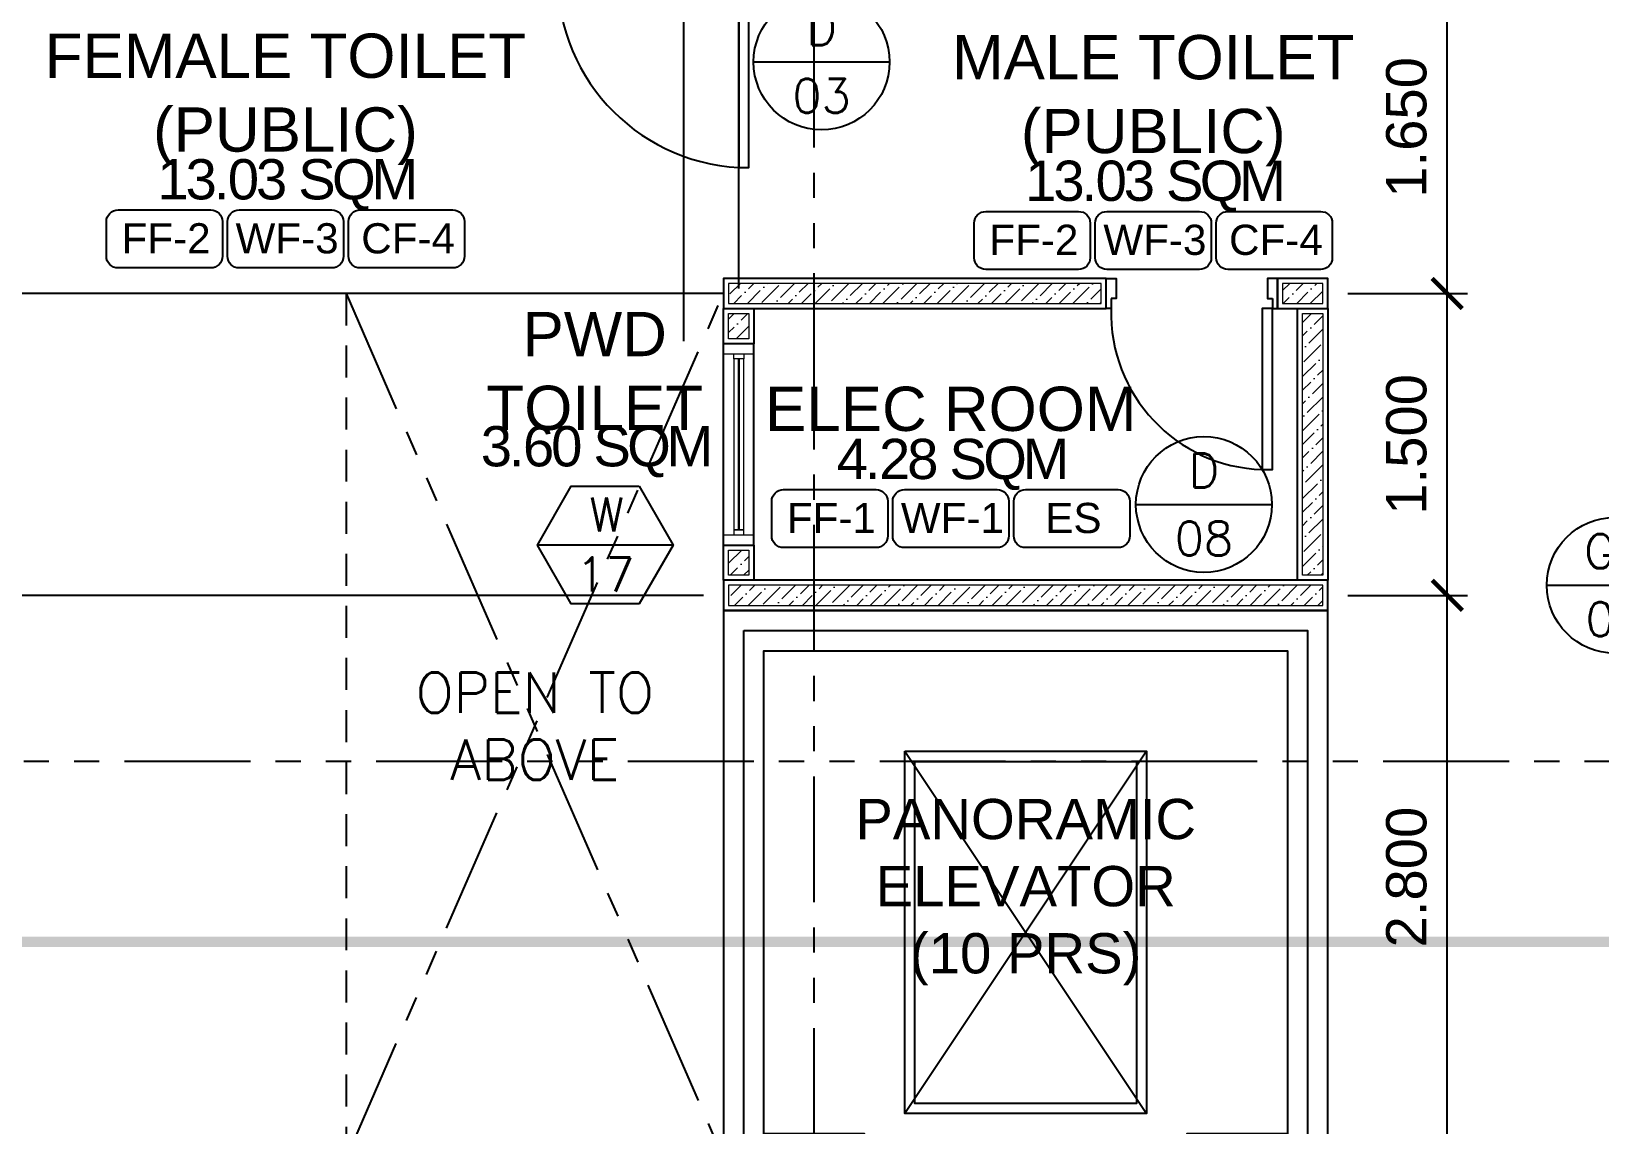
# Model space of a CAD drawing. Header units: metres. Extents: x -12400 to 1, y 0 to 106422.
# Drawn here: x -12220.95 to -12213.17, y 106390.62 to 106396.05 of the extents above; entities that cross this region are included whole.
import ezdxf
from ezdxf.enums import TextEntityAlignment as Align

# ---------------------------------------------------------------- set-up
doc = ezdxf.new("R2010")
doc.units = ezdxf.units.M
doc.header["$PDMODE"] = 35
for name, pattern in [('CENTER', [2, 1.25, -0.25, 0.25, -0.25]), ('HIDDEN2', [4.7625, 3.175, -1.5875]), ('PHANTOM2', [1.25, 0.625, -0.125, 0.125, -0.125, 0.125, -0.125])]:
    doc.linetypes.add(name, pattern=pattern)
for name, color, linetype, lineweight in [('.3', 6, 'Continuous', 30), ('0.1', 1, 'Continuous', 9), ('0.20', 2, 'Continuous', 20), ('DIM 001', 251, 'Continuous', 13), ('HATCH', 250, 'Continuous', 5), ('W', 140, 'Continuous', 80)]:
    doc.layers.add(name, color=color, linetype=linetype, lineweight=lineweight)
for name, color, linetype in [('FIXTURE', 35, 'Continuous'), ('MOULDING', 15, 'Continuous'), ('SCH-DOOR', 23, 'Continuous'), ('SCH-FLR', 224, 'Continuous'), ('SCH-WIND', 181, 'Continuous'), ('tiles', 36, 'Continuous'), ('txt', 2, 'Continuous'), ('WALL', 7, 'Continuous'), ('WINDOW', 1, 'Continuous')]:
    doc.layers.add(name, color=color, linetype=linetype)
doc.layers.add('GUIDELINES', color=206, linetype='Continuous', plot=False)
doc.styles.add('arial', font='arial.ttf')
doc.styles.add('Arial-Bold', font='arial.ttf')
doc.styles.add('CPDA-FONT', font='arial.ttf')
doc.styles.add('DIMTXT-100', font='arial.ttf')
doc.styles.add('swis721', font='swiss.ttf')
doc.styles.add('T-0.15', font='romans.shx', dxfattribs={"height": 0.15})
doc.styles.add('T.25', font='romans.shx', dxfattribs={"height": 0.2})
doc.dimstyles.new('CPDA - D40', dxfattribs={"dimscale": 0.4, "dimtxt": 200, "dimasz": 1.2, "dimexe": 0, "dimexo": 25, "dimgap": 50, "dimtad": 1, "dimdec": 0, "dimdsep": 46, "dimtxsty": 'CPDA-FONT', "dimblk": 'CPDA ARROWHEAD DIM.', "dimcen": 0.25, "dimclrd": 250, "dimclre": 250, "dimclrt": 2, "dimaunit": 1, "dimadec": 0, "dimazin": 0, "dimtfac": 1, "dimtdec": 0, "dimtix": 1, "dimtmove": 0, "dimatfit": 3, "dimldrblk": 'leader.cathy', "dimfxl": 1, "dimarcsym": 0})
doc.dimstyles.new('D-100', dxfattribs={"dimtxt": 0.2, "dimasz": 0.15, "dimexe": 0.1, "dimexo": 0.1, "dimgap": 0.1, "dimtad": 1, "dimdec": 3, "dimzin": 4, "dimdsep": 46, "dimtxsty": 'DIMTXT-100', "dimblk": 'ARCHTICK', "dimcen": 0.2, "dimdle": 0.1, "dimclrd": 8, "dimclre": 8, "dimclrt": 2, "dimadec": 0, "dimazin": 1, "dimtfac": 1, "dimtdec": 3, "dimtofl": 0, "dimtmove": 2, "dimatfit": 3, "dimfxl": 1, "dimarcsym": 0})
doc.dimstyles.new('DIM 200', dxfattribs={"dimtxt": 200, "dimasz": 1, "dimexe": 0, "dimexo": 40, "dimgap": 50, "dimtad": 1, "dimtoh": 1, "dimdec": 0, "dimlfac": 2, "dimtxsty": 'swis721', "dimblk": 'CIR', "dimcen": 0, "dimclrd": 155, "dimclre": 155, "dimclrt": 4, "dimadec": 0, "dimazin": 0, "dimtfac": 1, "dimtdec": 0, "dimtix": 1, "dimtmove": 1, "dimatfit": 3, "dimldrblk": 'CIR', "dimfxl": 0, "dimarcsym": 0})

# ---------------------------------------------------------------- blocks, each defined once
blk = doc.blocks.new('D-TAG')
at = {"layer": 'SCH-DOOR'}
blk.add_line((-0.3, 0), (0.3, 0), dxfattribs=at)
blk.add_circle((0, 0), 0.3, dxfattribs=at)
at = {"layer": 'SCH-DOOR', "color": 2, "style": 'T-0.15'}
for tag, p in [('D-TAG', (0, 0.15)), ('D-NO', (0, -0.15))]:
    blk.add_attdef(tag, text='', height=0.15, dxfattribs=at).set_placement(p, align=Align.MIDDLE_CENTER)
blk = doc.blocks.new('CPDA ARROWHEAD DIM.')
at = {"layer": 'tiles', "color": 2}
for p, q in [((0, 67.7), (0, -67.7)), ((-67.7, 0), (67.7, 0))]:
    blk.add_line(p, q, dxfattribs=at)
at = {"layer": 'tiles', "color": 1}
blk.add_circle((0, 0), 37.7, dxfattribs=at)
blk = doc.blocks.new('leader.cathy')
at = {"layer": 'WALL', "lineweight": 9}
blk.add_hatch(color=1, dxfattribs=at).paths.add_polyline_path([(0, 0), (-34.5, 34.5), (-23.9, 45.1), (21.2, 0), (-23.9, -45.1), (-34.5, -34.5)])
at = {"layer": 'WALL', "color": 1, "lineweight": 9}
for p, q in [((-34.5, 34.5), (-23.9, 45.1)), ((21.2, 0), (-23.9, 45.1)), ((0, 0), (-34.5, 34.5)), ((-34.5, -34.5), (0, 0)), ((-23.9, -45.1), (21.2, 0))]:
    blk.add_line(p, q, dxfattribs=at)
blk = doc.blocks.new('_ArchTick')
at = {"color": 0, "linetype": 'ByBlock', "const_width": 0.15}
blk.add_lwpolyline([(-0.5, -0.5), (0.5, 0.5)], dxfattribs=at)
blk = doc.blocks.new('*D171')
at = {"layer": 'DEFPOINTS', "color": 0, "transparency": 16777216}
for p in [(-12214.5153, 106393.2452), (-12213.922, 106393.2452), (-12214.5153, 106390.4452)]:
    blk.add_point(p, dxfattribs=at)
at = {"layer": 'DIM 001', "color": 8, "lineweight": -2, "transparency": 16777216}
for p, q in [((-12213.922, 106390.3452), (-12213.922, 106393.3452)), ((-12214.4153, 106393.2452), (-12213.822, 106393.2452)), ((-12214.4153, 106390.4452), (-12213.822, 106390.4452))]:
    blk.add_line(p, q, dxfattribs=at)
at = {"layer": 'DIM 001', "color": 8, "lineweight": -2, "transparency": 16777216, "xscale": 0.15, "yscale": 0.15, "zscale": 0.15}
for p, rotation in [((-12213.922, 106393.2452), 90), ((-12213.922, 106390.4452), 270)]:
    blk.add_blockref('_ArchTick', p, dxfattribs=dict(at, rotation=rotation))
at = {"layer": 'DIM 001', "color": 2, "transparency": 16777216, "insert": (-12214.1241, 106391.8452), "char_height": 0.2, "attachment_point": 5, "rotation": 90, "style": 'DIMTXT-100'}
blk.add_mtext('2.800', dxfattribs=at)
blk = doc.blocks.new('*D172')
at = {"layer": 'DEFPOINTS', "color": 0, "transparency": 16777216}
for p in [(-12214.5153, 106394.7452), (-12213.922, 106394.7452), (-12214.5153, 106393.2452)]:
    blk.add_point(p, dxfattribs=at)
at = {"layer": 'DIM 001', "color": 8, "lineweight": -2, "transparency": 16777216}
for p, q in [((-12213.922, 106393.1452), (-12213.922, 106394.8452)), ((-12214.4153, 106394.7452), (-12213.822, 106394.7452)), ((-12214.4153, 106393.2452), (-12213.822, 106393.2452))]:
    blk.add_line(p, q, dxfattribs=at)
at = {"layer": 'DIM 001', "color": 8, "lineweight": -2, "transparency": 16777216, "xscale": 0.15, "yscale": 0.15, "zscale": 0.15}
for p, rotation in [((-12213.922, 106394.7452), 90), ((-12213.922, 106393.2452), 270)]:
    blk.add_blockref('_ArchTick', p, dxfattribs=dict(at, rotation=rotation))
at = {"layer": 'DIM 001', "color": 2, "transparency": 16777216, "insert": (-12214.1241, 106393.9952), "char_height": 0.2, "attachment_point": 5, "rotation": 90, "style": 'DIMTXT-100'}
blk.add_mtext('1.500', dxfattribs=at)
blk = doc.blocks.new('*U1745')
at = {"layer": 'HATCH'}
h = blk.add_hatch(dxfattribs=at)
h.set_pattern_fill('ANSI36', color=256, scale=0.015)
h.set_pattern_definition([(45, (12092.62419, -106406.766595), (0.02525697034, 0.092608891249), [0.1190625, -0.0238125, 0, -0.0238125])])
h.paths.add_polyline_path([(0.025, 0.125), (0.025, 0.025), (1.325, 0.025), (1.325, 0.125)])
at = {"color": 4}
blk.add_lwpolyline([(1.35, 0), (1.35, 0.15), (0, 0.15), (0, 0)], close=True, dxfattribs=at)
at = {"layer": 'HATCH'}
blk.add_lwpolyline([(1.325, 0.025), (1.325, 0.125), (0.025, 0.125), (0.025, 0.025)], close=True, dxfattribs=at)
blk = doc.blocks.new('WINDOW-02')
at = {"layer": '.3', "color": 3}
blk.add_lwpolyline([(891.6891, 3702.1735), (892.5391, 3702.1735)], dxfattribs=at)
at = {"layer": '0.20'}
for points in [[(891.6141, 3702.0985), (891.6641, 3702.0985), (891.6641, 3702.2485), (891.6141, 3702.2485)], [(891.6891, 3702.1485), (891.6641, 3702.1485), (891.6641, 3702.1985), (891.6891, 3702.1985)], [(892.5391, 3702.1485), (892.5641, 3702.1485), (892.5641, 3702.1985), (892.5391, 3702.1985)], [(892.6141, 3702.0985), (892.5641, 3702.0985), (892.5641, 3702.2485), (892.6141, 3702.2485)]]:
    blk.add_lwpolyline(points, close=True, dxfattribs=at)
at = {"layer": '0.20', "color": 8}
blk.add_lwpolyline([(892.5391, 3702.1485), (891.6891, 3702.1485), (891.6891, 3702.1985), (892.5391, 3702.1985)], close=True, dxfattribs=at)
at = {"layer": 'WINDOW'}
for p, q in [((891.6141, 3702.2485), (892.6141, 3702.2485)), ((891.6141, 3702.0985), (892.6141, 3702.0985))]:
    blk.add_line(p, q, dxfattribs=at)
blk = doc.blocks.new('*U1746')
at = {"layer": 'HATCH'}
h = blk.add_hatch(dxfattribs=at)
h.set_pattern_fill('ANSI36', color=256, scale=0.015)
h.set_pattern_definition([(45, (12091.52419, -106406.766595), (0.02525697034, 0.092608891249), [0.1190625, -0.0238125, 0, -0.0238125])])
h.paths.add_polyline_path([(0.025, 0.125), (0.025, 0.025), (0.225, 0.025), (0.225, 0.125)])
at = {"color": 4}
blk.add_lwpolyline([(0.25, 0), (0.25, 0.15), (0, 0.15), (0, 0)], close=True, dxfattribs=at)
at = {"layer": 'HATCH'}
blk.add_lwpolyline([(0.225, 0.025), (0.225, 0.125), (0.025, 0.125), (0.025, 0.025)], close=True, dxfattribs=at)
blk = doc.blocks.new('*U170')
at = {"layer": 'HATCH'}
h = blk.add_hatch(dxfattribs=at)
h.set_pattern_fill('ANSI36', color=256, scale=0.015)
h.set_pattern_definition([(45, (12091.44919, -106406.766595), (0.02525697034, 0.092608891249), [0.1190625, -0.0238125, 0, -0.0238125])])
h.paths.add_polyline_path([(0.025, 0.125), (0.025, 0.025), (0.15, 0.025), (0.15, 0.125)])
at = {"color": 4}
blk.add_lwpolyline([(0.175, 0), (0.175, 0.15), (0, 0.15), (0, 0)], close=True, dxfattribs=at)
at = {"layer": 'HATCH'}
blk.add_lwpolyline([(0.15, 0.025), (0.15, 0.125), (0.025, 0.125), (0.025, 0.025)], close=True, dxfattribs=at)
blk = doc.blocks.new('*U1747')
at = {"layer": 'HATCH'}
h = blk.add_hatch(dxfattribs=at)
h.set_pattern_fill('ANSI36', color=256, scale=0.015)
h.set_pattern_definition([(45, (12094.27419, -106406.766595), (0.02525697034, 0.092608891249), [0.1190625, -0.0238125, 0, -0.0238125])])
h.paths.add_polyline_path([(0.025, 0.125), (0.025, 0.025), (2.975, 0.025), (2.975, 0.125)])
at = {"color": 4}
blk.add_lwpolyline([(3, 0), (3, 0.15), (0, 0.15), (0, 0)], close=True, dxfattribs=at)
at = {"layer": 'HATCH'}
blk.add_lwpolyline([(2.975, 0.025), (2.975, 0.125), (0.025, 0.125), (0.025, 0.025)], close=True, dxfattribs=at)
blk = doc.blocks.new('*U1779')
at = {"layer": 'HATCH'}
h = blk.add_hatch(dxfattribs=at)
h.set_pattern_fill('ANSI36', color=256, scale=0.015)
h.set_pattern_definition([(45, (12091.44919, -106406.766595), (0.02525697034, 0.092608891249), [0.1190625, -0.0238125, 0, -0.0238125])])
h.paths.add_polyline_path([(0.025, 0.125), (0.025, 0.025), (0.15, 0.025), (0.15, 0.125)])
at = {"color": 4}
blk.add_lwpolyline([(0.175, 0), (0.175, 0.15), (0, 0.15), (0, 0)], close=True, dxfattribs=at)
at = {"layer": 'HATCH'}
blk.add_lwpolyline([(0.15, 0.025), (0.15, 0.125), (0.025, 0.125), (0.025, 0.025)], close=True, dxfattribs=at)
blk = doc.blocks.new('A$C5BEE79EC')
at = {"layer": 'FIXTURE', "color": 3}
for points in [[(-0.1, 0.825), (-0.15, 0.825), (-0.15, 0.85), (0, 0.85), (0, 0.8), (-0.1, 0.8), (-0.1, 0.825)], [(-0.1, 0.025), (-0.15, 0.025), (-0.15, 0), (0, 0), (0, 0.05), (-0.1, 0.05), (-0.1, 0.025)]]:
    blk.add_lwpolyline(points, dxfattribs=at)
at = {"layer": 'FIXTURE', "color": 2, "ltscale": 0.3}
blk.add_lwpolyline([(-0.15, 0.025), (-0.15, 0.075), (-0.95, 0.075), (-0.95, 0.025)], close=True, dxfattribs=at)
at = {"layer": 'FIXTURE', "color": 1}
blk.add_arc((-0.175, 0.05), 0.7754, 88.15239, 178.15239, dxfattribs=at)
blk = doc.blocks.new('*U1749')
at = {"layer": 'HATCH'}
h = blk.add_hatch(dxfattribs=at)
h.set_pattern_fill('ANSI36', color=256, scale=0.015)
h.set_pattern_definition([(45, (12093.17419, -106406.766595), (0.02525697034, 0.092608891249), [0.1190625, -0.0238125, 0, -0.0238125])])
h.paths.add_polyline_path([(0.025, 0.125), (0.025, 0.025), (1.875, 0.025), (1.875, 0.125)])
at = {"color": 4}
blk.add_lwpolyline([(1.9, 0), (1.9, 0.15), (0, 0.15), (0, 0)], close=True, dxfattribs=at)
at = {"layer": 'HATCH'}
blk.add_lwpolyline([(1.875, 0.025), (1.875, 0.125), (0.025, 0.125), (0.025, 0.025)], close=True, dxfattribs=at)
blk = doc.blocks.new('FIREDOOR-1050')
at = {"layer": 'FIXTURE', "color": 2, "ltscale": 0.3}
blk.add_lwpolyline([(1514.2631, -407.7269), (1514.3131, -407.7269), (1514.3131, -406.7769), (1514.2631, -406.7769)], close=True, dxfattribs=at)
at = {"layer": 'FIXTURE', "color": 3}
for points in [[(1514.2631, -407.7769), (1514.2631, -407.7269), (1514.2381, -407.7269), (1514.2381, -407.8769), (1514.2881, -407.8769), (1514.2881, -407.7769), (1514.2631, -407.7769)], [(1515.2131, -407.7769), (1515.2131, -407.7269), (1515.2381, -407.7269), (1515.2381, -407.8769), (1515.1881, -407.8769), (1515.1881, -407.7769), (1515.2131, -407.7769)]]:
    blk.add_lwpolyline(points, dxfattribs=at)
at = {"layer": 'FIXTURE', "color": 1}
blk.add_arc((1514.2631, -407.7269), 0.95, 0, 90, dxfattribs=at)
blk = doc.blocks.new('FP_GRD')
at = {"layer": 'MOULDING'}
h = blk.add_hatch(dxfattribs=at)
h.set_pattern_fill('AR-HBONE', color=256, scale=0.0015)
h.set_pattern_definition([(45, (11959.58461, -106396.0705), (0, 0.2155261469), [0.4572, -0.1524]), (135, (11959.69237, -106395.96274), (2e-17, 0.2155261469), [0.4572, -0.1524])])
edge = h.paths.add_edge_path()
edge.add_line((24.975, 19.892), (14.775, 19.892))
edge.add_line((14.775, 19.892), (14.775, 18.9))
edge.add_line((14.775, 18.9), (20.8, 18.9))
edge.add_line((20.8, 18.9), (20.8, 19.475))
edge.add_line((20.8, 19.475), (20.85, 19.475))
edge.add_arc((20.7909, 18.6213), 0.8558, 19.00812, 86.03952, ccw=False)
edge.add_arc((22.4091, 18.6213), 0.8558, 93.96048, 160.99188, ccw=False)
edge.add_line((22.35, 19.475), (22.4, 19.475))
edge.add_line((22.4, 19.475), (22.4, 18.9))
edge.add_line((22.4, 18.9), (24.175, 18.9))
edge.add_line((24.175, 18.9), (24.175, 7.642))
edge.add_line((24.175, 7.642), (24.975, 7.642))
edge.add_line((24.975, 7.642), (24.975, 19.892))
edge = h.paths.add_edge_path(flags=17)
edge.add_arc((22.4091, 18.6213), 0.8558, 93.96048, 160.99188)
edge.add_arc((21.6002, 18.85), 0.05, 90.23098, 449.76904)
edge.add_line((21.6004, 18.9), (22.35, 18.9))
edge.add_line((22.35, 18.9), (22.35, 19.475))
edge = h.paths.add_edge_path(flags=17)
edge.add_line((20.85, 19.475), (20.85, 18.9))
edge.add_line((20.85, 18.9), (21.5996, 18.9))
edge.add_arc((21.5998, 18.85), 0.05, 90.23097, 449.76903)
edge.add_arc((20.7909, 18.6213), 0.8558, 19.00812, 86.03952)
at = {"color": 1, "linetype": 'HIDDEN2', "ltscale": 0.05}
blk.add_lwpolyline([(10.425, 11.675), (8.55, 11.675), (8.55, 7.375), (10.425, 7.375)], dxfattribs=at)
at = {"color": 8, "linetype": 'PHANTOM2'}
for points in [[(8.55, 11.675), (10.425, 7.375)], [(8.55, 7.375), (10.425, 11.675)]]:
    blk.add_lwpolyline(points, dxfattribs=at)
blk.add_lwpolyline([(12.725, 7.3), (13.425, 7.3), (13.425, 10.1), (10.425, 10.1), (10.425, 7.3), (11.125, 7.3), (11.125, 7.5), (10.625, 7.5), (10.625, 9.9), (13.225, 9.9), (13.225, 7.5), (12.725, 7.5)], close=True)
at = {"layer": 'FIXTURE', "color": 2, "ltscale": 0.3}
for points in [[(11.325, 9.4), (12.525, 9.4), (12.525, 7.6), (11.325, 7.6)], [(11.375, 9.35), (12.475, 9.35), (12.475, 7.65), (11.375, 7.65)]]:
    blk.add_lwpolyline(points, close=True, dxfattribs=at)
at = {"layer": 'GUIDELINES'}
blk.add_lwpolyline([(10.525, 10), (13.325, 10), (13.325, 7.4), (10.525, 7.4)], close=True, dxfattribs=at)
for points in [[(12.525, 9.4), (11.325, 7.6)], [(11.325, 9.4), (12.525, 7.6)]]:
    blk.add_lwpolyline(points, dxfattribs=at)
at = {"rotation": 180}
blk.add_blockref('FIREDOOR-1050', (1524.8131, -394.4769), dxfattribs=at)
for name, p in [('*U1749', (10.425, 11.6)), ('*U1746', (13.175, 11.6)), ('*U1747', (10.425, 10.1))]:
    blk.add_blockref(name, p)
at = {"xscale": -1, "rotation": 270}
for name, p in [('*U170', (10.425, 11.425)), ('*U1745', (13.275, 10.25)), ('WINDOW-02', (-3691.6735, -881.1891)), ('*U1779', (10.425, 10.25))]:
    blk.add_blockref(name, p, dxfattribs=at)
at = {"layer": 'WALL', "rotation": 90}
blk.add_blockref('A$C5BEE79EC', (13.175, 11.75), dxfattribs=at)
at = {"layer": '0.1', "color": 2, "insert": (8.45, 9.525), "char_height": 0.12, "attachment_point": 5, "rotation": 90}
blk.add_mtext_dynamic_manual_height_columns('{\\Fx-hlvm1s|c0;\\W0.9;\\T0.9;\\C3;LN OF FLOOR ABOVE}', width=5150.82822, gutter_width=1, heights=[0], dxfattribs=at)
at = {"layer": '0.1', "color": 2, "char_height": 0.2, "attachment_point": 5}
for s, insert, style in [('{\\C3;OPEN TO ABOVE}', (9.4875, 9.525), 'T.25'), ('{\\C3;PANORAMIC ELEVATOR\\P(10 PRS)}', (11.925, 8.7), 'arial')]:
    blk.add_mtext_dynamic_manual_height_columns(s, width=1.975237, gutter_width=1, heights=[0], dxfattribs=dict(at, insert=insert, style=style))
blk = doc.blocks.new('*D322')
at = {"layer": 'DEFPOINTS', "color": 0, "transparency": 16777216}
for p in [(-12214.5903, 106396.3952), (-12213.922, 106396.3952), (-12214.5153, 106394.7452)]:
    blk.add_point(p, dxfattribs=at)
at = {"layer": 'DIM 001', "color": 8, "lineweight": -2, "transparency": 16777216}
for p, q in [((-12213.922, 106394.6452), (-12213.922, 106396.4952)), ((-12214.4903, 106396.3952), (-12213.822, 106396.3952)), ((-12214.4153, 106394.7452), (-12213.822, 106394.7452))]:
    blk.add_line(p, q, dxfattribs=at)
at = {"layer": 'DIM 001', "color": 8, "lineweight": -2, "transparency": 16777216, "xscale": 0.15, "yscale": 0.15, "zscale": 0.15}
for p, rotation in [((-12213.922, 106396.3952), 90), ((-12213.922, 106394.7452), 270)]:
    blk.add_blockref('_ArchTick', p, dxfattribs=dict(at, rotation=rotation))
at = {"layer": 'DIM 001', "color": 2, "transparency": 16777216, "insert": (-12214.1241, 106395.5702), "char_height": 0.2, "attachment_point": 5, "rotation": 90, "style": 'DIMTXT-100'}
blk.add_mtext('1.650', dxfattribs=at)
blk = doc.blocks.new('CIR')
at = {"color": 4}
blk.add_circle((0, 0), 50, dxfattribs=at)
blk = doc.blocks.new('*D413')
at = {"layer": 'DEFPOINTS', "color": 0, "transparency": 16777216}
for p in [(-12217.4403, 106407.2123), (-12214.5903, 106400.9702), (-12217.4403, 106394.6702)]:
    blk.add_point(p, dxfattribs=at)
at = {"layer": 'DIM 001', "color": 8, "lineweight": -2, "transparency": 16777216}
for p, q in [((-12217.4403, 106394.7702), (-12217.4403, 106407.3123)), ((-12214.5903, 106401.0702), (-12214.5903, 106407.3123)), ((-12214.4903, 106407.2123), (-12217.5403, 106407.2123))]:
    blk.add_line(p, q, dxfattribs=at)
at = {"layer": 'DIM 001', "color": 8, "lineweight": -2, "transparency": 16777216, "xscale": 0.15, "yscale": 0.15, "zscale": 0.15, "rotation": 180}
blk.add_blockref('_ArchTick', (-12217.4403, 106407.2123), dxfattribs=at)
at = {"layer": 'DIM 001', "color": 8, "lineweight": -2, "transparency": 16777216, "xscale": 0.15, "yscale": 0.15, "zscale": 0.15}
blk.add_blockref('_ArchTick', (-12214.5903, 106407.2123), dxfattribs=at)
at = {"layer": 'DIM 001', "color": 2, "transparency": 16777216, "insert": (-12216.0153, 106407.4144), "char_height": 0.2, "attachment_point": 5, "style": 'DIMTXT-100'}
blk.add_mtext('2.850', dxfattribs=at)
blk = doc.blocks.new('*D414')
at = {"layer": 'DEFPOINTS', "color": 0, "transparency": 16777216}
for p in [(-12221.0653, 106407.2123), (-12221.0653, 106401.6702), (-12217.4403, 106394.6702)]:
    blk.add_point(p, dxfattribs=at)
at = {"layer": 'DIM 001', "color": 8, "lineweight": -2, "transparency": 16777216}
for p, q in [((-12221.0653, 106401.7702), (-12221.0653, 106407.3123)), ((-12217.4403, 106394.7702), (-12217.4403, 106407.3123)), ((-12217.3403, 106407.2123), (-12221.1653, 106407.2123))]:
    blk.add_line(p, q, dxfattribs=at)
at = {"layer": 'DIM 001', "color": 8, "lineweight": -2, "transparency": 16777216, "xscale": 0.15, "yscale": 0.15, "zscale": 0.15, "rotation": 180}
blk.add_blockref('_ArchTick', (-12221.0653, 106407.2123), dxfattribs=at)
at = {"layer": 'DIM 001', "color": 8, "lineweight": -2, "transparency": 16777216, "xscale": 0.15, "yscale": 0.15, "zscale": 0.15}
blk.add_blockref('_ArchTick', (-12217.4403, 106407.2123), dxfattribs=at)
at = {"layer": 'DIM 001', "color": 2, "transparency": 16777216, "insert": (-12219.2528, 106407.4145), "char_height": 0.2, "attachment_point": 5, "style": 'DIMTXT-100'}
blk.add_mtext('3.625', dxfattribs=at)
blk = doc.blocks.new('*D461')
at = {"layer": 'DEFPOINTS', "color": 0, "transparency": 16777216}
for p in [(-12221.0403, 106396.3952), (-12240.1651, 106394.7452), (-12217.5153, 106394.7452)]:
    blk.add_point(p, dxfattribs=at)
at = {"layer": 'DIM 001', "color": 8, "lineweight": -2, "transparency": 16777216}
for p, q in [((-12240.1651, 106396.4952), (-12240.1651, 106394.6452)), ((-12221.1403, 106396.3952), (-12240.2651, 106396.3952)), ((-12217.6153, 106394.7452), (-12240.2651, 106394.7452))]:
    blk.add_line(p, q, dxfattribs=at)
at = {"layer": 'DIM 001', "color": 8, "lineweight": -2, "transparency": 16777216, "xscale": 0.15, "yscale": 0.15, "zscale": 0.15}
for p, rotation in [((-12240.1651, 106396.3952), 90), ((-12240.1651, 106394.7452), 270)]:
    blk.add_blockref('_ArchTick', p, dxfattribs=dict(at, rotation=rotation))
at = {"layer": 'DIM 001', "color": 2, "transparency": 16777216, "insert": (-12240.3672, 106395.5702), "char_height": 0.2, "attachment_point": 5, "rotation": 90, "style": 'DIMTXT-100'}
blk.add_mtext('1.650', dxfattribs=at)
blk = doc.blocks.new('*D462')
at = {"layer": 'DEFPOINTS', "color": 0, "transparency": 16777216}
for p in [(-12217.5153, 106394.7452), (-12240.1651, 106393.2452), (-12217.5153, 106393.2452)]:
    blk.add_point(p, dxfattribs=at)
at = {"layer": 'DIM 001', "color": 8, "lineweight": -2, "transparency": 16777216}
for p, q in [((-12240.1651, 106394.8452), (-12240.1651, 106393.1452)), ((-12217.6153, 106394.7452), (-12240.2651, 106394.7452)), ((-12217.6153, 106393.2452), (-12240.2651, 106393.2452))]:
    blk.add_line(p, q, dxfattribs=at)
at = {"layer": 'DIM 001', "color": 8, "lineweight": -2, "transparency": 16777216, "xscale": 0.15, "yscale": 0.15, "zscale": 0.15}
for p, rotation in [((-12240.1651, 106394.7452), 90), ((-12240.1651, 106393.2452), 270)]:
    blk.add_blockref('_ArchTick', p, dxfattribs=dict(at, rotation=rotation))
at = {"layer": 'DIM 001', "color": 2, "transparency": 16777216, "insert": (-12240.3672, 106393.9952), "char_height": 0.2, "attachment_point": 5, "rotation": 90, "style": 'DIMTXT-100'}
blk.add_mtext('1.500', dxfattribs=at)
blk = doc.blocks.new('*D463')
at = {"layer": 'DEFPOINTS', "color": 0, "transparency": 16777216}
for p in [(-12217.5153, 106393.2452), (-12240.1651, 106390.4452), (-12225.3903, 106390.4452)]:
    blk.add_point(p, dxfattribs=at)
at = {"layer": 'DIM 001', "color": 8, "lineweight": -2, "transparency": 16777216}
for p, q in [((-12240.1651, 106393.3452), (-12240.1651, 106390.3452)), ((-12217.6153, 106393.2452), (-12240.2651, 106393.2452)), ((-12225.4903, 106390.4452), (-12240.2651, 106390.4452))]:
    blk.add_line(p, q, dxfattribs=at)
at = {"layer": 'DIM 001', "color": 8, "lineweight": -2, "transparency": 16777216, "xscale": 0.15, "yscale": 0.15, "zscale": 0.15}
for p, rotation in [((-12240.1651, 106393.2452), 90), ((-12240.1651, 106390.4452), 270)]:
    blk.add_blockref('_ArchTick', p, dxfattribs=dict(at, rotation=rotation))
at = {"layer": 'DIM 001', "color": 2, "transparency": 16777216, "insert": (-12240.3672, 106391.8452), "char_height": 0.2, "attachment_point": 5, "rotation": 90, "style": 'DIMTXT-100'}
blk.add_mtext('2.800', dxfattribs=at)
blk = doc.blocks.new('W-TAG')
at = {"layer": 'SCH-WIND'}
blk.add_line((-0.3, 0), (0.3, 0), dxfattribs=at)
blk.add_lwpolyline([(-0.15, 0.2598), (-0.3, 0), (-0.15, -0.2598), (0.15, -0.2598), (0.3, 0), (0.15, 0.2598)], close=True, dxfattribs=at)
at = {"layer": 'SCH-WIND', "color": 2, "style": 'T-0.15'}
for tag, p in [('W-TAG', (-0.0059, 0.1346)), ('W-NO', (0, -0.1299))]:
    blk.add_attdef(tag, text='', height=0.15, dxfattribs=at).set_placement(p, align=Align.MIDDLE_CENTER)
blk = doc.blocks.new('GRID_GRDFLRDEVT')
at = {"color": 6, "linetype": 'PHANTOM2'}
for points in [[(13, -7.7), (13, 26.8921)], [(31.45, 9.25), (-12.0498, 9.25)]]:
    blk.add_leader(points, dimstyle='DIM 200', override={"dimasz": 0.002, "dimgap": 60, "dimtad": 0}, dxfattribs=at)

msp = doc.modelspace()

# ---------------------------------------------------------------- linework, layer by layer
at = {"layer": 'SCH-FLR', "color": 1}
for points in [[(-12220.06161, 106394.87206), (-12220.52241, 106394.87206, -0.4142136), (-12220.58001, 106394.92966), (-12220.58001, 106395.10246, -0.4142136), (-12220.52241, 106395.16006), (-12220.06161, 106395.16006, -0.4142136), (-12220.00401, 106395.10246), (-12220.00401, 106394.92966, -0.4142136)], [(-12219.46061, 106394.87206), (-12219.92141, 106394.87206, -0.4142136), (-12219.97901, 106394.92966), (-12219.97901, 106395.10246, -0.4142136), (-12219.92141, 106395.16006), (-12219.46061, 106395.16006, -0.4142136), (-12219.40301, 106395.10246), (-12219.40301, 106394.92966, -0.4142136)], [(-12218.85961, 106394.87206), (-12219.32041, 106394.87206, -0.4142136), (-12219.37801, 106394.92966), (-12219.37801, 106395.10246, -0.4142136), (-12219.32041, 106395.16006), (-12218.85961, 106395.16006, -0.4142136), (-12218.80201, 106395.10246), (-12218.80201, 106394.92966, -0.4142136)], [(-12215.75241, 106394.86466), (-12216.21321, 106394.86466, -0.4142136), (-12216.27081, 106394.92226), (-12216.27081, 106395.09506, -0.4142136), (-12216.21321, 106395.15266), (-12215.75241, 106395.15266, -0.4142136), (-12215.69481, 106395.09506), (-12215.69481, 106394.92226, -0.4142136)], [(-12215.15141, 106394.86466), (-12215.61221, 106394.86466, -0.4142136), (-12215.66981, 106394.92226), (-12215.66981, 106395.09506, -0.4142136), (-12215.61221, 106395.15266), (-12215.15141, 106395.15266, -0.4142136), (-12215.09381, 106395.09506), (-12215.09381, 106394.92226, -0.4142136)], [(-12214.55041, 106394.86466), (-12215.01121, 106394.86466, -0.4142136), (-12215.06881, 106394.92226), (-12215.06881, 106395.09506, -0.4142136), (-12215.01121, 106395.15266), (-12214.55041, 106395.15266, -0.4142136), (-12214.49281, 106395.09506), (-12214.49281, 106394.92226, -0.4142136)], [(-12216.75796, 106393.48247), (-12217.21876, 106393.48247, -0.4142136), (-12217.27636, 106393.54007), (-12217.27636, 106393.71287, -0.4142136), (-12217.21876, 106393.77047), (-12216.75796, 106393.77047, -0.4142136), (-12216.70036, 106393.71287), (-12216.70036, 106393.54007, -0.4142136)], [(-12216.15696, 106393.48247), (-12216.61776, 106393.48247, -0.4142136), (-12216.67536, 106393.54007), (-12216.67536, 106393.71287, -0.4142136), (-12216.61776, 106393.77047), (-12216.15696, 106393.77047, -0.4142136), (-12216.09936, 106393.71287), (-12216.09936, 106393.54007, -0.4142136)], [(-12215.55596, 106393.48247), (-12216.01676, 106393.48247, -0.4142136), (-12216.07436, 106393.54007), (-12216.07436, 106393.71287, -0.4142136), (-12216.01676, 106393.77047), (-12215.55596, 106393.77047, -0.4142136), (-12215.49836, 106393.71287), (-12215.49836, 106393.54007, -0.4142136)]]:
    msp.add_lwpolyline(points, format="xyb", close=True, dxfattribs=at)

# ---------------------------------------------------------------- block references
at = {"layer": 'SCH-WIND', "xscale": 1.125, "yscale": 1.125, "zscale": 1.125}
for p, values in [((-12217.02881, 106395.89522), {'D-NO': '03', 'D-TAG': 'D'}), ((-12215.13021, 106393.69674), {'D-NO': '08', 'D-TAG': 'D'}), ((-12213.09025, 106393.29522), {'D-NO': '03', 'D-TAG': 'GD'})]:
    msp.add_blockref('D-TAG', p, dxfattribs=at).add_auto_attribs(values)

# ---------------------------------------------------------------- texts
at = {"linetype": 'Continuous', "attachment_point": 5, "style": 'arial'}
for s, width, heights, insert, char_height in [('\\pxse0.75,t28;{\\C4;FEMALE TOILET\\P(PUBLIC)}', 6.0841948, [0], (-12219.69101, 106395.71006), 0.22), ('\\pxse0.75,t28;{\\C4;MALE TOILET\\P(PUBLIC)}', 6.0841948, [0], (-12215.38181, 106395.70266), 0.22), ('\\pxse0.75,t28;{\\T0.9;\\C3;13.03 SQM}', 6.0841948, [0.25], (-12219.69101, 106395.28506), 0.2), ('\\pxse0.75,t28;{\\T0.9;\\C3;13.03 SQM}', 6.0841948, [0], (-12215.38181, 106395.27766), 0.2), ('\\pxse0.75,t28;{\\C4;PWD \\PTOILET}', 2.2308962, [0], (-12218.15534, 106394.35864), 0.22), ('\\pxse0.75,t28;{\\C4;ELEC ROOM}', 6.0841948, [0], (-12216.38736, 106394.17047), 0.22), ('\\pxse0.75,t28;{\\T0.9;\\C3;3.60 SQM}', 6.0841948, [0], (-12218.15534, 106393.95864), 0.2), ('\\pxse0.75,t28;{\\T0.9;\\C3;4.28 SQM}', 6.0841948, [0], (-12216.38736, 106393.89547), 0.2)]:
    msp.add_mtext_dynamic_manual_height_columns(s, width=width, gutter_width=0.001, heights=heights, dxfattribs=dict(at, insert=insert, char_height=char_height))
at = {"layer": 'txt', "color": 6, "linetype": 'Continuous', "char_height": 0.15, "width": 0.4656548, "attachment_point": 2, "style": 'Arial-Bold'}
for s, insert in [('{\\C2;FF-2}', (-12220.28389, 106395.09417)), ('{\\C2;WF-3}', (-12219.68289, 106395.09417)), ('{\\C2;CF-4}', (-12219.08189, 106395.09417)), ('{\\C2;FF-2}', (-12215.97468, 106395.08677)), ('{\\C2;WF-3}', (-12215.37368, 106395.08677)), ('{\\C2;CF-4}', (-12214.77268, 106395.08677)), ('{\\C2;FF-1}', (-12216.98024, 106393.70459)), ('{\\C2;WF-1}', (-12216.37924, 106393.70459)), ('{\\C2;ES}', (-12215.77824, 106393.70459))]:
    msp.add_mtext(s, dxfattribs=dict(at, insert=insert))

# ---------------------------------------------------------------- dimensions: what is measured, and where the dimension line sits
at = {"layer": 'DIM 001'}
for base, p1, p2, picture, middle in [((-12213.92195, 106394.74522), (-12214.51525, 106393.24522), (-12214.51525, 106394.74522), '*D172', (-12214.12407, 106393.99522)), ((-12213.92195, 106393.24522), (-12214.51525, 106390.44522), (-12214.51525, 106393.24522), '*D171', (-12214.12407, 106391.84522))]:
    dim = msp.add_linear_dim(base=base, p1=p1, p2=p2, angle=90, dimstyle='D-100', dxfattribs=at)
    dim.commit()
    dim.dimension.update_dxf_attribs({"geometry": picture, "text_midpoint": middle})

# ---------------------------------------------------------------- leaders
msp.add_leader([(-12217.71525, 106396.90539), (-12217.71525, 106394.50865)], dimstyle='CPDA - D40', override={"dimasz": 0.01, "dimtad": 0})

# ---------------------------------------------------------------- next in the draw order: block references
msp.add_blockref('FP_GRD', (-12227.94025, 106383.07022))

# ---------------------------------------------------------------- next in the draw order: linework, layer by layer
at = {"layer": 'W', "linetype": 'CENTER', "ltscale": 1.2, "const_width": 0.05}
msp.add_lwpolyline([(-12239.26508, 106391.52355), (-12201.46525, 106391.52355), (-12201.46525, 106391.52355), (-12201.62519, 106391.52355)], dxfattribs=at)

# ---------------------------------------------------------------- next in the draw order: block references
msp.add_blockref('GRID_GRDFLRDEVT', (-12230.06525, 106383.17022))
at = {"layer": 'SCH-WIND', "color": 2}
ref = msp.add_blockref('W-TAG', (-12218.10275, 106393.49522), dxfattribs=dict(at, xscale=-1.125000000042443, yscale=1.125000000042443, zscale=1.125000000042443))
ref.add_attrib('W-NO', '17', dxfattribs={"color": 2, "height": 0.16875, "style": 'T-0.15'}).set_placement((-12218.10275, 106393.34908), align=Align.MIDDLE_CENTER)
ref.add_attrib('W-TAG', 'W', dxfattribs={"color": 2, "height": 0.16875, "style": 'T-0.15'}).set_placement((-12218.09616, 106393.64665), align=Align.MIDDLE_CENTER)

# ---------------------------------------------------------------- next in the draw order: dimensions: what is measured, and where the dimension line sits
at = {"layer": 'DIM 001'}
for base, p1, p2, picture, middle in [((-12221.06525, 106407.2123), (-12217.44025, 106394.67022), (-12221.06525, 106401.67022), '*D414', (-12219.25275, 106407.41448)), ((-12217.44025, 106407.2123), (-12214.59025, 106400.97022), (-12217.44025, 106394.67022), '*D413', (-12216.01525, 106407.41441))]:
    dim = msp.add_linear_dim(base=base, p1=p1, p2=p2, dimstyle='D-100', dxfattribs=at)
    dim.commit()
    dim.dimension.update_dxf_attribs({"geometry": picture, "text_midpoint": middle})
for base, p1, p2, picture, middle in [((-12240.16508, 106394.74522), (-12221.04025, 106396.39522), (-12217.51525, 106394.74522), '*D461', (-12240.3672, 106395.57022)), ((-12213.92195, 106396.39522), (-12214.51525, 106394.74522), (-12214.59025, 106396.39522), '*D322', (-12214.12407, 106395.57022)), ((-12240.16508, 106393.24522), (-12217.51525, 106394.74522), (-12217.51525, 106393.24522), '*D462', (-12240.3672, 106393.99522)), ((-12240.16508, 106390.44522), (-12217.51525, 106393.24522), (-12225.39025, 106390.44522), '*D463', (-12240.3672, 106391.84522))]:
    dim = msp.add_linear_dim(base=base, p1=p1, p2=p2, angle=90, dimstyle='D-100', dxfattribs=at)
    dim.commit()
    dim.dimension.update_dxf_attribs({"geometry": picture, "text_midpoint": middle})

doc.saveas('drawing.dxf')
